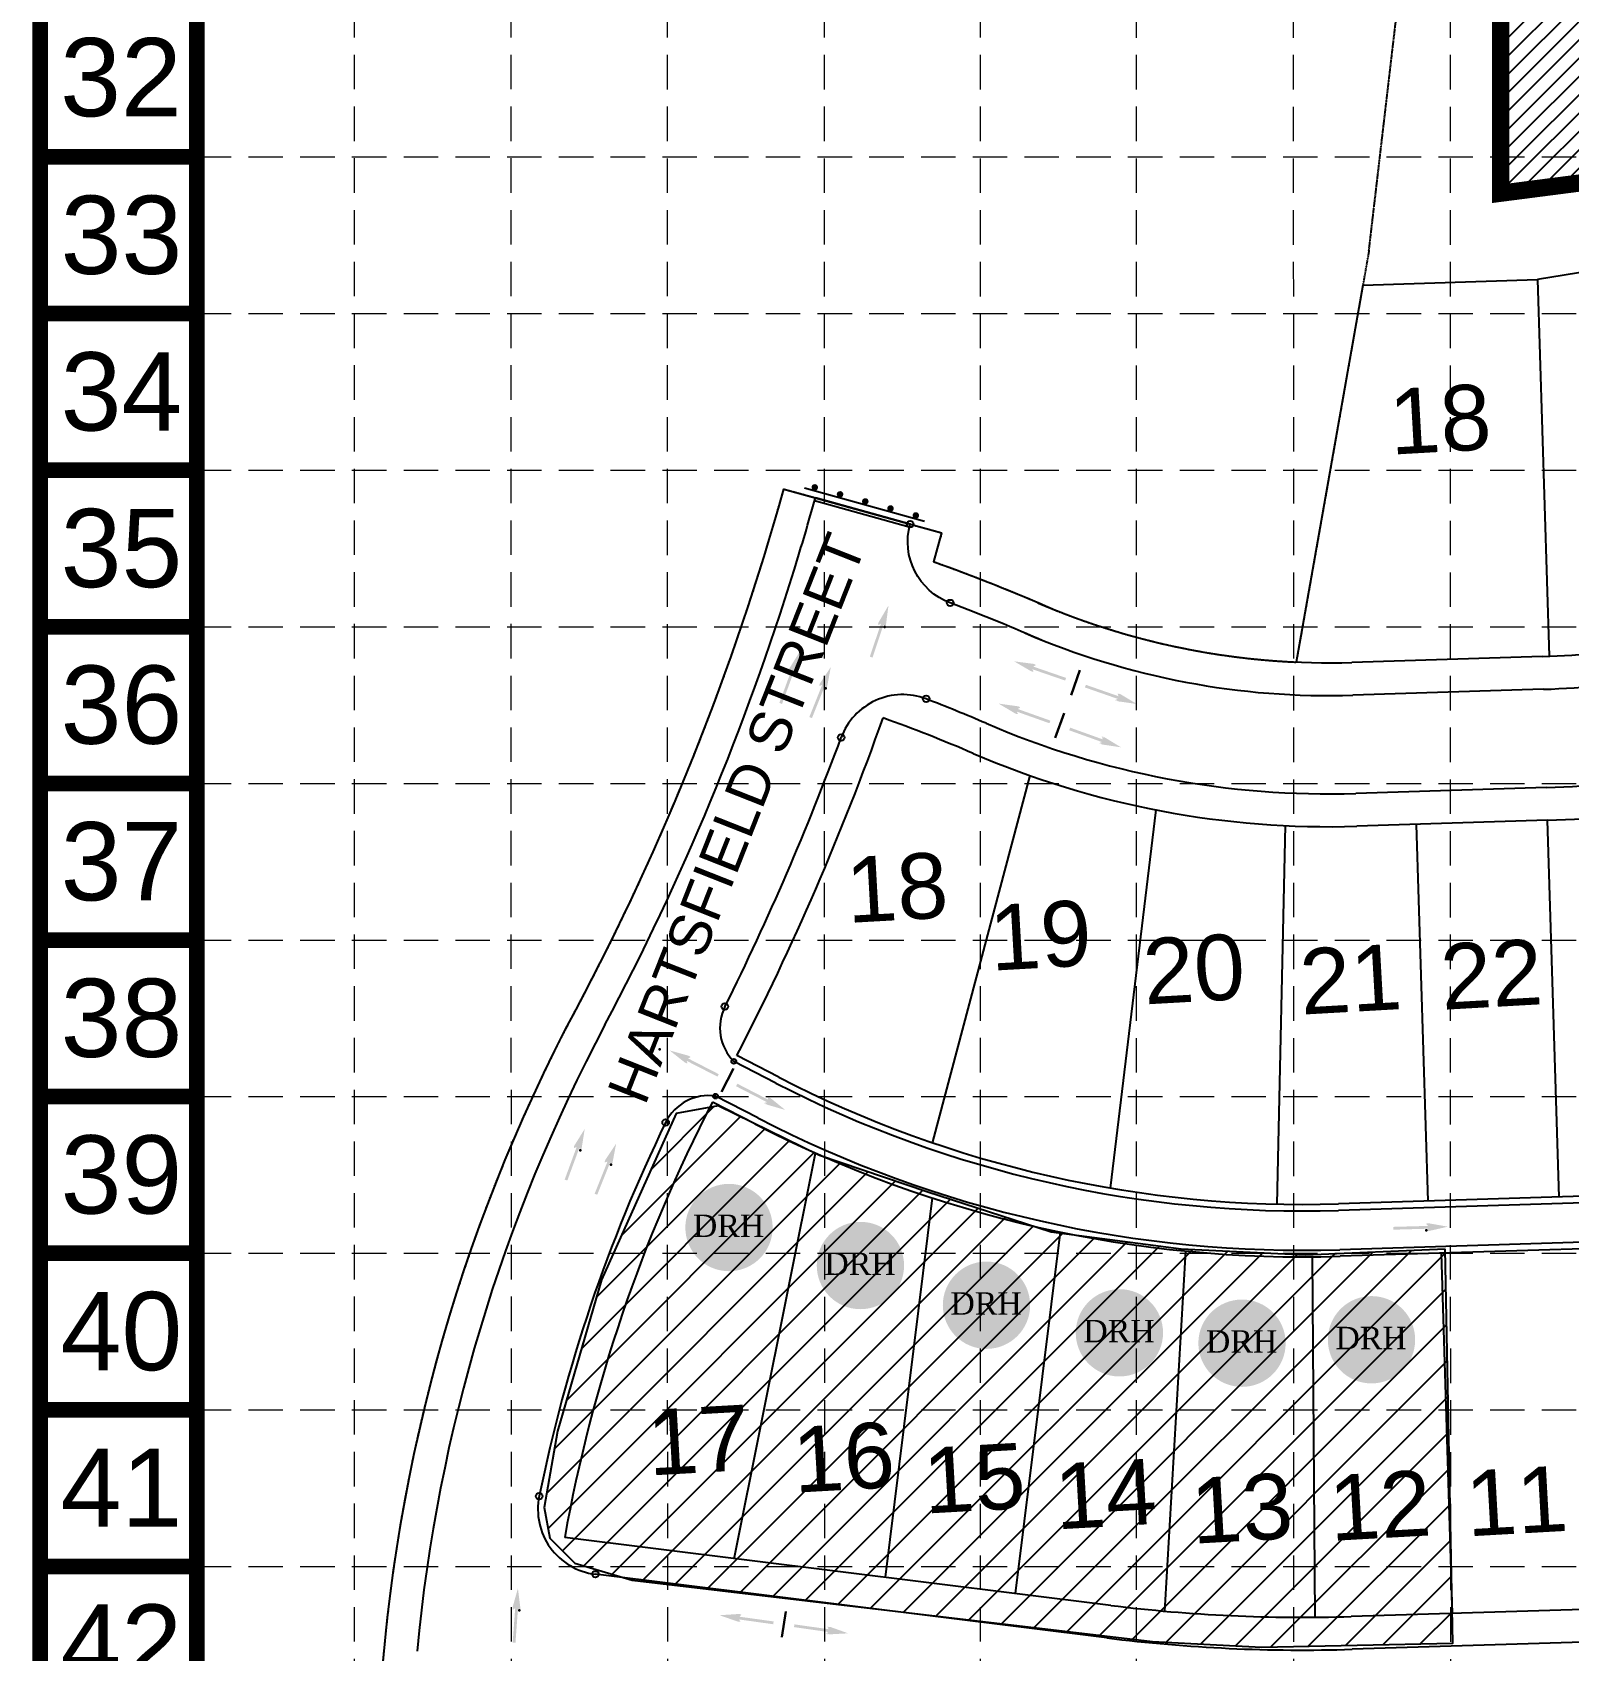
# Model space of a CAD drawing. Header units: feet. Extents: x 7707 to 9528, y 2602 to 5512.
# Drawn here: x 7707.5 to 8152.9, y 3578.9 to 4048.1 of the extents above; entities that cross this region are included whole.
import ezdxf
from ezdxf.enums import TextEntityAlignment as Align

# ---------------------------------------------------------------- set-up
doc = ezdxf.new("R2010")
doc.units = ezdxf.units.FT
doc.header["$LTSCALE"] = 0.4
doc.header["$MEASUREMENT"] = 0
doc.linetypes.add('HIDDEN', pattern=[0.375, 0.25, -0.125])
doc.linetypes.add('PHANTOM2', pattern=[1.25, 0.625, -0.125, 0.125, -0.125, 0.125, -0.125])
for name, color, linetype in [('1 LOT NUMBER', 7, 'Continuous'), ('BASE', 7, 'Continuous'), ('BNDY', 7, 'PHANTOM2'), ('ECB', 84, 'Continuous'), ('grid', 254, 'HIDDEN'), ('LEGEND', 7, 'Continuous'), ('LOT NUM', 7, 'Continuous'), ('LOTLINE', 7, 'Continuous'), ('PAVING', 7, 'Continuous'), ('ROW', 7, 'Continuous'), ('SODDED LOT', 2, 'Continuous')]:
    doc.layers.add(name, color=color, linetype=linetype)
doc.styles.add('DRHorton', font='dutcheb.ttf')
doc.styles.get("Standard").update_dxf_attribs({"font": 'ARIAL.TTF'})

# ---------------------------------------------------------------- blocks, each defined once
blk = doc.blocks.new('DRHorton')
h = blk.add_hatch(color=1)
h.paths.add_polyline_path([(78.7, 25.78, 1), (40.43, 25.78, 1)])
h.paths.add_polyline_path([(42.33, 17.91), (76.5, 17.91), (76.5, 34.87), (42.33, 34.87)], flags=24)
at = {"layer": 'BASE', "color": 176, "style": 'DRHorton'}
blk.add_text('DRH', height=9.814, dxfattribs=at).set_placement((59.39, 21.64), align=Align.CENTER)

msp = doc.modelspace()

# ---------------------------------------------------------------- hatches: boundary and pattern name
at = {"layer": 'ECB', "ltscale": 100}
h = msp.add_hatch(dxfattribs=at)
h.set_pattern_fill('ANSI31', color=5, scale=30, style=0)
h.paths.add_polyline_path([(8549.07, 4035.83), (8545.91, 4060.45), (8488.73, 4072.06), (8261.18, 4091.59), (8141.09, 4134.64), (8062.26, 4184.1), (7895.5, 4343.8), (7880.93, 4330.96), (7873.76, 4327.01), (7873.76, 4315.91), (7982.37, 4216.35), (8092.79, 4114.78), (8133.18, 4072.4), (8133.18, 4001.42), (8239.64, 4015.19), (8348.08, 4020.25), (8408.91, 4020.25), (8521.42, 3998.63), (8549.33, 3998.63), (8549.33, 4034.68)])
at = {"layer": 'PAVING'}
h = msp.add_hatch(color=256, dxfattribs=at)
edge = h.paths.add_edge_path()
edge.add_arc((7934.32, 3916.15), 0.95, 15.327, 375.327)
h = msp.add_hatch(color=256, dxfattribs=at)
edge = h.paths.add_edge_path()
edge.add_arc((7941.65, 3914.12), 0.95, 15.327, 375.327)
h = msp.add_hatch(color=256, dxfattribs=at)
edge = h.paths.add_edge_path()
edge.add_arc((7948.97, 3912.08), 0.95, 15.327, 375.327)
h = msp.add_hatch(color=256, dxfattribs=at)
edge = h.paths.add_edge_path()
edge.add_arc((7956.29, 3910.05), 0.95, 15.327, 375.327)
h = msp.add_hatch(color=256, dxfattribs=at)
edge = h.paths.add_edge_path()
edge.add_arc((7963.62, 3908.02), 0.95, 15.327, 375.327)
at = {"layer": 'PAVING', "linetype": 'Continuous', "lineweight": 30}
h = msp.add_hatch(color=256, dxfattribs=at)
edge = h.paths.add_edge_path()
edge.add_line((7952.79, 3876.3), (7953.5, 3876.61))
edge.add_line((7953.5, 3876.61), (7950.29, 3867.08))
edge.add_line((7950.29, 3867.08), (7951.07, 3866.83))
edge.add_line((7951.07, 3866.83), (7954.27, 3876.35))
edge.add_line((7954.27, 3876.35), (7954.56, 3875.72))
edge.add_line((7954.56, 3875.72), (7954.56, 3875.72))
edge.add_ellipse((7954.77, 3876.18), major_axis=(-0.17, -0.504), ratio=0.285714, start_angle=342.8173, end_angle=484.7269)
edge.add_line((7954.98, 3876.43), (7954.98, 3876.43))
edge.add_line((7954.98, 3876.43), (7955.7, 3881.94))
edge.add_line((7955.7, 3881.94), (7952.9, 3877.14))
edge.add_line((7952.9, 3877.14), (7952.9, 3877.14))
edge.add_ellipse((7952.91, 3876.8), major_axis=(-0.17, -0.504), ratio=0.285714, start_angle=234.1685, end_angle=374.4967)
edge.add_line((7952.79, 3876.3), (7952.79, 3876.3))
edge.add_line((7952.79, 3876.3), (7952.79, 3876.3))
h = msp.add_hatch(color=256, dxfattribs=at)
edge = h.paths.add_edge_path()
edge.add_line((7926.81, 3862.81), (7927.53, 3863.1))
edge.add_line((7927.53, 3863.1), (7924.06, 3853.66))
edge.add_line((7924.06, 3853.66), (7924.83, 3853.38))
edge.add_line((7924.83, 3853.38), (7928.3, 3862.82))
edge.add_line((7928.3, 3862.82), (7928.57, 3862.18))
edge.add_line((7928.57, 3862.18), (7928.57, 3862.17))
edge.add_ellipse((7928.79, 3862.64), major_axis=(-0.183, -0.499), ratio=0.285714, start_angle=342.8173, end_angle=484.7269)
edge.add_line((7929.01, 3862.88), (7929.01, 3862.88))
edge.add_line((7929.01, 3862.88), (7929.87, 3868.36))
edge.add_line((7929.87, 3868.36), (7926.94, 3863.64))
edge.add_line((7926.94, 3863.64), (7926.94, 3863.64))
edge.add_ellipse((7926.95, 3863.3), major_axis=(-0.183, -0.499), ratio=0.285714, start_angle=234.1685, end_angle=374.4967)
edge.add_line((7926.81, 3862.81), (7926.81, 3862.81))
edge.add_line((7926.81, 3862.81), (7926.81, 3862.81))
h = msp.add_hatch(color=256, dxfattribs=at)
edge = h.paths.add_edge_path()
edge.add_line((7997.74, 3862.82), (7997.41, 3863.43))
edge.add_line((7997.41, 3863.43), (8006.92, 3860.15))
edge.add_line((8006.92, 3860.15), (8007.19, 3860.92))
edge.add_line((8007.19, 3860.92), (7997.68, 3864.2))
edge.add_line((7997.68, 3864.2), (7998.36, 3864.58))
edge.add_line((7998.36, 3864.58), (7998.37, 3864.58))
edge.add_ellipse((7997.89, 3864.78), major_axis=(0.503, -0.174), ratio=0.285714, start_angle=345.5033, end_angle=485.8315)
edge.add_line((7997.64, 3865), (7997.64, 3865))
edge.add_line((7997.64, 3865), (7992.13, 3865.72))
edge.add_line((7992.13, 3865.72), (7996.92, 3862.92))
edge.add_line((7996.92, 3862.92), (7996.92, 3862.92))
edge.add_ellipse((7997.25, 3862.94), major_axis=(0.503, -0.174), ratio=0.285714, start_angle=235.2731, end_angle=377.1827)
edge.add_line((7997.74, 3862.82), (7997.74, 3862.82))
edge.add_line((7997.74, 3862.82), (7997.74, 3862.82))
edge.add_line((7997.74, 3862.82), (7997.74, 3862.82))
h = msp.add_hatch(color=256, dxfattribs=at)
edge = h.paths.add_edge_path()
edge.add_line((7935.75, 3858.63), (7936.48, 3858.89))
edge.add_line((7936.48, 3858.89), (7932.74, 3849.56))
edge.add_line((7932.74, 3849.56), (7933.5, 3849.26))
edge.add_line((7933.5, 3849.26), (7937.24, 3858.59))
edge.add_line((7937.24, 3858.59), (7937.49, 3857.94))
edge.add_line((7937.49, 3857.94), (7937.49, 3857.94))
edge.add_ellipse((7937.73, 3858.39), major_axis=(-0.198, -0.494), ratio=0.285714, start_angle=342.8173, end_angle=484.7269)
edge.add_line((7937.95, 3858.63), (7937.95, 3858.63))
edge.add_line((7937.95, 3858.63), (7938.98, 3864.08))
edge.add_line((7938.98, 3864.08), (7935.91, 3859.45))
edge.add_line((7935.91, 3859.45), (7935.91, 3859.45))
edge.add_ellipse((7935.91, 3859.12), major_axis=(-0.198, -0.494), ratio=0.285714, start_angle=234.1685, end_angle=374.4967)
edge.add_line((7935.75, 3858.63), (7935.75, 3858.63))
edge.add_line((7935.75, 3858.63), (7935.75, 3858.63))
h = msp.add_hatch(color=256, dxfattribs=at)
edge = h.paths.add_edge_path()
edge.add_line((8021.51, 3854.56), (8022.15, 3854.84))
edge.add_line((8022.15, 3854.84), (8012.66, 3858.15))
edge.add_line((8012.66, 3858.15), (8012.93, 3858.92))
edge.add_line((8012.93, 3858.92), (8022.42, 3855.61))
edge.add_line((8022.42, 3855.61), (8022.12, 3856.32))
edge.add_line((8022.12, 3856.32), (8022.12, 3856.33))
edge.add_ellipse((8022.62, 3856.19), major_axis=(-0.502, 0.175), ratio=0.285714, start_angle=-125.8315, end_angle=14.4967, ccw=False)
edge.add_line((8022.95, 3856.21), (8022.95, 3856.2))
edge.add_line((8022.95, 3856.2), (8027.72, 3853.35))
edge.add_line((8027.72, 3853.35), (8022.22, 3854.13))
edge.add_line((8022.22, 3854.13), (8022.22, 3854.13))
edge.add_ellipse((8021.98, 3854.35), major_axis=(-0.502, 0.175), ratio=0.285714, start_angle=-17.1827, end_angle=124.7269, ccw=False)
edge.add_line((8021.51, 3854.56), (8021.51, 3854.56))
edge.add_line((8021.51, 3854.56), (8021.51, 3854.56))
edge.add_line((8021.51, 3854.56), (8021.51, 3854.56))
h = msp.add_hatch(color=256, dxfattribs=at)
edge = h.paths.add_edge_path()
edge.add_line((7993.22, 3850.52), (7992.89, 3851.14))
edge.add_line((7992.89, 3851.14), (8002.37, 3847.77))
edge.add_line((8002.37, 3847.77), (8002.64, 3848.54))
edge.add_line((8002.64, 3848.54), (7993.17, 3851.91))
edge.add_line((7993.17, 3851.91), (7993.85, 3852.28))
edge.add_line((7993.85, 3852.28), (7993.86, 3852.28))
edge.add_ellipse((7993.38, 3852.49), major_axis=(0.501, -0.178), ratio=0.285714, start_angle=345.5033, end_angle=485.8315)
edge.add_line((7993.13, 3852.71), (7993.13, 3852.7))
edge.add_line((7993.13, 3852.7), (7987.63, 3853.47))
edge.add_line((7987.63, 3853.47), (7992.4, 3850.63))
edge.add_line((7992.4, 3850.63), (7992.4, 3850.63))
edge.add_ellipse((7992.73, 3850.65), major_axis=(0.501, -0.178), ratio=0.285714, start_angle=235.2731, end_angle=377.1827)
edge.add_line((7993.22, 3850.52), (7993.22, 3850.52))
edge.add_line((7993.22, 3850.52), (7993.22, 3850.52))
edge.add_line((7993.22, 3850.52), (7993.22, 3850.52))
h = msp.add_hatch(color=256, dxfattribs=at)
edge = h.paths.add_edge_path()
edge.add_line((8016.92, 3842.06), (8017.56, 3842.33))
edge.add_line((8017.56, 3842.33), (8008.1, 3845.73))
edge.add_line((8008.1, 3845.73), (8008.37, 3846.5))
edge.add_line((8008.37, 3846.5), (8017.83, 3843.1))
edge.add_line((8017.83, 3843.1), (8017.54, 3843.82))
edge.add_line((8017.54, 3843.82), (8017.54, 3843.82))
edge.add_ellipse((8018.04, 3843.68), major_axis=(-0.501, 0.18), ratio=0.285714, start_angle=-125.8315, end_angle=14.4967, ccw=False)
edge.add_line((8018.37, 3843.7), (8018.37, 3843.69))
edge.add_line((8018.37, 3843.69), (8023.11, 3840.8))
edge.add_line((8023.11, 3840.8), (8017.62, 3841.62))
edge.add_line((8017.62, 3841.62), (8017.62, 3841.63))
edge.add_ellipse((8017.38, 3841.84), major_axis=(-0.501, 0.18), ratio=0.285714, start_angle=-17.1827, end_angle=124.7269, ccw=False)
edge.add_line((8016.92, 3842.06), (8016.92, 3842.06))
edge.add_line((8016.92, 3842.06), (8016.92, 3842.06))
edge.add_line((8016.92, 3842.06), (8016.92, 3842.06))
h = msp.add_hatch(color=256, dxfattribs=at)
edge = h.paths.add_edge_path()
edge.add_line((7897.4, 3749.26), (7897.16, 3749.91))
edge.add_line((7897.16, 3749.91), (7906.11, 3745.33))
edge.add_line((7906.11, 3745.33), (7906.48, 3746.05))
edge.add_line((7906.48, 3746.05), (7897.53, 3750.64))
edge.add_line((7897.53, 3750.64), (7898.26, 3750.91))
edge.add_line((7898.26, 3750.91), (7898.26, 3750.92))
edge.add_ellipse((7897.82, 3751.18), major_axis=(0.473, -0.243), ratio=0.285714, start_angle=345.5033, end_angle=485.8315)
edge.add_line((7897.6, 3751.44), (7897.6, 3751.43))
edge.add_line((7897.6, 3751.43), (7892.24, 3752.92))
edge.add_line((7892.24, 3752.92), (7896.6, 3749.47))
edge.add_line((7896.6, 3749.47), (7896.6, 3749.48))
edge.add_ellipse((7896.93, 3749.45), major_axis=(0.473, -0.243), ratio=0.285714, start_angle=235.2731, end_angle=377.1827)
edge.add_line((7897.4, 3749.26), (7897.4, 3749.26))
edge.add_line((7897.4, 3749.26), (7897.4, 3749.26))
edge.add_line((7897.4, 3749.26), (7897.4, 3749.26))
h = msp.add_hatch(color=256, dxfattribs=at)
edge = h.paths.add_edge_path()
edge.add_line((7919.77, 3737.74), (7920.45, 3737.93))
edge.add_line((7920.45, 3737.93), (7911.51, 3742.54))
edge.add_line((7911.51, 3742.54), (7911.89, 3743.27))
edge.add_line((7911.89, 3743.27), (7920.82, 3738.66))
edge.add_line((7920.82, 3738.66), (7920.62, 3739.41))
edge.add_line((7920.62, 3739.41), (7920.62, 3739.41))
edge.add_ellipse((7921.1, 3739.21), major_axis=(-0.473, 0.244), ratio=0.285714, start_angle=-125.8315, end_angle=14.4967, ccw=False)
edge.add_line((7921.43, 3739.17), (7921.43, 3739.17))
edge.add_line((7921.43, 3739.17), (7925.75, 3735.68))
edge.add_line((7925.75, 3735.68), (7920.41, 3737.22))
edge.add_line((7920.41, 3737.22), (7920.41, 3737.22))
edge.add_ellipse((7920.2, 3737.47), major_axis=(-0.473, 0.244), ratio=0.285714, start_angle=-17.1827, end_angle=124.7269, ccw=False)
edge.add_line((7919.77, 3737.74), (7919.77, 3737.74))
edge.add_line((7919.77, 3737.74), (7919.77, 3737.74))
edge.add_line((7919.77, 3737.74), (7919.77, 3737.74))
h = msp.add_hatch(color=256, dxfattribs=at)
edge = h.paths.add_edge_path()
edge.add_line((7864.56, 3724.63), (7865.28, 3724.92))
edge.add_line((7865.28, 3724.92), (7861.81, 3715.49))
edge.add_line((7861.81, 3715.49), (7862.58, 3715.21))
edge.add_line((7862.58, 3715.21), (7866.05, 3724.64))
edge.add_line((7866.05, 3724.64), (7866.32, 3724))
edge.add_line((7866.32, 3724), (7866.32, 3724))
edge.add_ellipse((7866.54, 3724.46), major_axis=(-0.183, -0.499), ratio=0.285714, start_angle=342.8173, end_angle=484.7269)
edge.add_line((7866.76, 3724.7), (7866.76, 3724.7))
edge.add_line((7866.76, 3724.7), (7867.62, 3730.18))
edge.add_line((7867.62, 3730.18), (7864.69, 3725.46))
edge.add_line((7864.69, 3725.46), (7864.69, 3725.46))
edge.add_ellipse((7864.7, 3725.13), major_axis=(-0.183, -0.499), ratio=0.285714, start_angle=234.1685, end_angle=374.4967)
edge.add_line((7864.56, 3724.63), (7864.56, 3724.63))
edge.add_line((7864.56, 3724.63), (7864.56, 3724.63))
h = msp.add_hatch(color=256, dxfattribs=at)
edge = h.paths.add_edge_path()
edge.add_line((7873.51, 3720.45), (7874.24, 3720.72))
edge.add_line((7874.24, 3720.72), (7870.49, 3711.39))
edge.add_line((7870.49, 3711.39), (7871.25, 3711.09))
edge.add_line((7871.25, 3711.09), (7874.99, 3720.42))
edge.add_line((7874.99, 3720.42), (7875.24, 3719.77))
edge.add_line((7875.24, 3719.77), (7875.25, 3719.76))
edge.add_ellipse((7875.48, 3720.22), major_axis=(-0.198, -0.494), ratio=0.285714, start_angle=342.8173, end_angle=484.7269)
edge.add_line((7875.71, 3720.45), (7875.7, 3720.45))
edge.add_line((7875.7, 3720.45), (7876.73, 3725.91))
edge.add_line((7876.73, 3725.91), (7873.66, 3721.28))
edge.add_line((7873.66, 3721.28), (7873.66, 3721.28))
edge.add_ellipse((7873.66, 3720.94), major_axis=(-0.198, -0.494), ratio=0.285714, start_angle=234.1685, end_angle=374.4967)
edge.add_line((7873.51, 3720.45), (7873.51, 3720.45))
edge.add_line((7873.51, 3720.45), (7873.51, 3720.45))
h = msp.add_hatch(color=256, dxfattribs=at)
edge = h.paths.add_edge_path()
edge.add_line((8111.61, 3702.62), (8112.15, 3702.05))
edge.add_line((8112.15, 3702.05), (8102.1, 3701.78))
edge.add_line((8102.1, 3701.78), (8102.12, 3700.96))
edge.add_line((8102.12, 3700.96), (8112.17, 3701.24))
edge.add_line((8112.17, 3701.24), (8111.67, 3700.75))
edge.add_line((8111.67, 3700.75), (8111.67, 3700.75))
edge.add_ellipse((8112.18, 3700.72), major_axis=(-0.532, -0.014), ratio=0.285714, start_angle=342.8173, end_angle=484.7269)
edge.add_line((8112.49, 3700.6), (8112.49, 3700.6))
edge.add_line((8112.49, 3700.6), (8117.9, 3701.83))
edge.add_line((8117.9, 3701.83), (8112.43, 3702.8))
edge.add_line((8112.43, 3702.8), (8112.43, 3702.8))
edge.add_ellipse((8112.13, 3702.67), major_axis=(-0.532, -0.014), ratio=0.285714, start_angle=234.1685, end_angle=374.4967)
edge.add_line((8111.61, 3702.62), (8111.61, 3702.62))
edge.add_line((8111.61, 3702.62), (8111.61, 3702.62))
h = msp.add_hatch(color=256, dxfattribs=at)
edge = h.paths.add_edge_path()
edge.add_line((7846.84, 3590.79), (7847.46, 3591.27))
edge.add_line((7847.46, 3591.27), (7846.73, 3581.24))
edge.add_line((7846.73, 3581.24), (7847.54, 3581.18))
edge.add_line((7847.54, 3581.18), (7848.27, 3591.21))
edge.add_line((7848.27, 3591.21), (7848.71, 3590.66))
edge.add_line((7848.71, 3590.66), (7848.71, 3590.66))
edge.add_ellipse((7848.79, 3591.17), major_axis=(-0.039, -0.531), ratio=0.285714, start_angle=342.8173, end_angle=484.7269)
edge.add_line((7848.94, 3591.46), (7848.94, 3591.46))
edge.add_line((7848.94, 3591.46), (7848.25, 3596.97))
edge.add_line((7848.25, 3596.97), (7846.74, 3591.62))
edge.add_line((7846.74, 3591.62), (7846.74, 3591.62))
edge.add_ellipse((7846.84, 3591.3), major_axis=(-0.039, -0.531), ratio=0.285714, start_angle=234.1685, end_angle=374.4967)
edge.add_line((7846.84, 3590.79), (7846.84, 3590.79))
edge.add_line((7846.84, 3590.79), (7846.84, 3590.79))
h = msp.add_hatch(color=256, dxfattribs=at)
edge = h.paths.add_edge_path()
edge.add_line((7912.76, 3587.42), (7912.32, 3587.97))
edge.add_line((7912.32, 3587.97), (7922.28, 3586.58))
edge.add_line((7922.28, 3586.58), (7922.4, 3587.39))
edge.add_line((7922.4, 3587.39), (7912.44, 3588.77))
edge.add_line((7912.44, 3588.77), (7913.03, 3589.27))
edge.add_line((7913.03, 3589.27), (7913.03, 3589.28))
edge.add_ellipse((7912.53, 3589.38), major_axis=(0.527, -0.073), ratio=0.285714, start_angle=345.5033, end_angle=485.8315)
edge.add_line((7912.24, 3589.55), (7912.24, 3589.55))
edge.add_line((7912.24, 3589.55), (7906.69, 3589.19))
edge.add_line((7906.69, 3589.19), (7911.94, 3587.37))
edge.add_line((7911.94, 3587.37), (7911.94, 3587.37))
edge.add_ellipse((7912.26, 3587.45), major_axis=(0.527, -0.073), ratio=0.285714, start_angle=235.2731, end_angle=377.1827)
edge.add_line((7912.77, 3587.42), (7912.76, 3587.42))
edge.add_line((7912.76, 3587.42), (7912.76, 3587.42))
edge.add_line((7912.76, 3587.42), (7912.76, 3587.42))
h = msp.add_hatch(color=256, dxfattribs=at)
edge = h.paths.add_edge_path()
edge.add_line((7937.68, 3583.93), (7938.26, 3584.33))
edge.add_line((7938.26, 3584.33), (7928.3, 3585.74))
edge.add_line((7928.3, 3585.74), (7928.42, 3586.55))
edge.add_line((7928.42, 3586.55), (7938.37, 3585.13))
edge.add_line((7938.37, 3585.13), (7937.94, 3585.78))
edge.add_line((7937.94, 3585.78), (7937.93, 3585.78))
edge.add_ellipse((7938.45, 3585.75), major_axis=(-0.527, 0.075), ratio=0.285714, start_angle=-125.8315, end_angle=14.4967, ccw=False)
edge.add_line((7938.78, 3585.82), (7938.77, 3585.82))
edge.add_line((7938.77, 3585.82), (7944.01, 3583.95))
edge.add_line((7944.01, 3583.95), (7938.46, 3583.64))
edge.add_line((7938.46, 3583.64), (7938.46, 3583.64))
edge.add_ellipse((7938.18, 3583.81), major_axis=(-0.527, 0.075), ratio=0.285714, start_angle=-17.1827, end_angle=124.7269, ccw=False)
edge.add_line((7937.68, 3583.93), (7937.68, 3583.93))
edge.add_line((7937.68, 3583.93), (7937.68, 3583.93))
edge.add_line((7937.68, 3583.93), (7937.68, 3583.93))
at = {"layer": 'SODDED LOT'}
h = msp.add_hatch(dxfattribs=at)
h.set_pattern_fill('ANSI31', color=256, scale=60, style=0)
edge = h.paths.add_edge_path()
edge.add_line((8511.59, 3563.26), (8499.51, 3556.67))
edge.add_line((8499.51, 3556.67), (8500.06, 3482.04))
edge.add_arc((8452.01, 3481.69), 48.05, -77.1096, 0.4214, ccw=False)
edge.add_line((8462.73, 3434.85), (8543.98, 3437.04))
edge.add_line((8543.98, 3437.04), (8557.16, 3438.14))
edge.add_line((8557.16, 3438.14), (8553.86, 3544.05))
edge.add_line((8553.86, 3544.05), (8547.27, 3558.87))
edge.add_line((8547.27, 3558.87), (8536.84, 3563.81))
edge.add_line((8536.84, 3563.81), (8511.59, 3563.26))
h.paths.add_polyline_path([(8440.77, 3561.61), (8445.71, 3447.47), (8457.24, 3448.56), (8471.51, 3456.25), (8486.34, 3474.36), (8486.89, 3510.58), (8486.34, 3554.48), (8479.75, 3561.61), (8462.18, 3561.61)])
h.paths.add_polyline_path([(8365.56, 3558.87), (8369.95, 3445.27), (8407.28, 3448.56), (8403.44, 3558.32)])
h.paths.add_polyline_path([(8253.02, 3554.48), (8255.22, 3440.33), (8330.43, 3443.63), (8326.03, 3557.77)])
h.paths.add_polyline_path([(8137.19, 3551.18), (8212.4, 3553.93), (8214.04, 3439.24), (8141.58, 3437.04)])
h.paths.add_polyline_path([(7991.16, 3556.67), (7980.18, 3545.15), (7980.18, 3467.22), (7992.26, 3447.47), (8007.63, 3435.39), (8035.08, 3433.2), (8102.6, 3435.39), (8100.4, 3549.54), (8057.04, 3548.44), (8021.9, 3551.73)])
h.paths.add_polyline_path([(8117.09, 3695.27), (8076.6, 3693.6), (8040.54, 3695.27), (8002.82, 3700.26), (7966.77, 3711.9), (7935.71, 3722.44), (7906.31, 3736.85), (7894.1, 3734.63), (7872.47, 3686.4), (7859.71, 3642.59), (7855.83, 3620.41), (7857.5, 3611.54), (7864.71, 3604.33), (7881.35, 3599.34), (8032.22, 3581.6), (8063.84, 3579.94), (8119.31, 3581.05)])
h.paths.add_polyline_path([(8381.66, 3717.54), (8306.56, 3714.74), (8284.7, 3712.5), (8262.85, 3704.66), (8238.19, 3697.37), (8231.46, 3698.49), (8233.7, 3584.21), (8385.58, 3589.25)])
h.paths.add_polyline_path([(8457.88, 3706.9), (8497.11, 3708.02), (8499.35, 3592.05), (8461.24, 3591.49)])
edge = h.paths.add_edge_path()
edge.add_line((8822.81, 3572.72), (8675.01, 3568.19))
edge.add_line((8675.01, 3568.19), (8664.25, 3560.26))
edge.add_line((8664.25, 3560.26), (8666.52, 3490.07))
edge.add_arc((8704.24, 3491.29), 37.74, 181.8483, 288.7143)
edge.add_line((8716.35, 3455.54), (8824.5, 3459.51))
edge.add_line((8824.5, 3459.51), (8822.81, 3572.72))
h.paths.add_polyline_path([(8643.77, 3712.11), (8757.98, 3715.37), (8760.43, 3601.2), (8647.85, 3597.94)])
h.paths.add_polyline_path([(8911.36, 3721.08), (9023.13, 3721.9), (9030.47, 3610.99), (8913.81, 3605.28)])
h.paths.add_polyline_path([(9045.16, 3997.54), (9096.55, 4005.7), (9109.61, 3897.23), (9058.21, 3886.63)])
h.paths.add_polyline_path([(8295.91, 4788.16), (8286.08, 4739.04), (8183.18, 4747.71), (8181.45, 4785.85), (8182.6, 4797.41)])
h.paths.add_polyline_path([(8909.11, 4064.13), (8916.7, 4182.07), (8813.32, 4189.08), (8805.14, 4072.31)])
h.paths.add_polyline_path([(9113.56, 4311.82), (9150.81, 4309.33), (9141.71, 4195.14), (9104.87, 4197.63)])
h.paths.add_polyline_path([(8960.42, 4322.57), (8998.91, 4320.09), (8991.46, 4205.9), (8953.39, 4208.38)])
h.paths.add_polyline_path([(8779.95, 4454.8), (8856.88, 4449.17), (8848.43, 4343.2), (8772.91, 4348.83)])
h.paths.add_polyline_path([(9083.68, 4442.56), (9121.9, 4439.9), (9114.26, 4324.61), (9075.37, 4327.27)])
h.paths.add_polyline_path([(8960.02, 4655.59), (8846.29, 4664.29), (8837.86, 4560.36), (8952.61, 4551.33)])
h.paths.add_polyline_path([(9105.68, 4641.39), (8991.09, 4670.52), (8985.16, 4604.85), (9099.26, 4594.97), (9101.73, 4630.52)])
h.paths.add_polyline_path([(8767.15, 4885.33), (8781.98, 4913.5), (8800.52, 4929.07), (8818.32, 4957.24), (8906.58, 4904.6), (8885.07, 4872.72), (8868.02, 4837.88), (8856.89, 4805.26), (8750.09, 4844.55)])
h.paths.add_polyline_path([(8093.95, 4378.38), (8129.7, 4350.01), (8197.52, 4443.59), (8171.35, 4466.43)])
h.paths.add_polyline_path([(7911.82, 4363.19), (8000.02, 4434.8), (8034.36, 4395.45), (8071.65, 4360.24), (7994.4, 4270.58), (7947.34, 4315.85)])
h.paths.add_polyline_path([(8029, 4444.44), (8118.82, 4516.82), (8094.45, 4553.71), (8081.91, 4555.8), (7999.75, 4508.47), (7996.97, 4490.37)])
h.paths.add_polyline_path([(8300.44, 4842.92), (8186.6, 4850.53), (8182.79, 4798.3), (8296.98, 4791.03)])
h.paths.add_polyline_path([(8201.65, 5015.05), (8316.59, 4996.9), (8302.44, 4895.45), (8190.1, 4904.95)])
h.paths.add_polyline_path([(8154.45, 4824.02), (8038.86, 4829.3), (8039.13, 4768.47), (8151.95, 4772.91)])
h.paths.add_polyline_path([(8162.03, 4929.26), (8048.42, 4937.79), (8043.03, 4884.82), (8157.54, 4875.84)])
h.paths.add_polyline_path([(8196.8, 5133.79), (8086.06, 5164.33), (8073.34, 5109.3), (8184.71, 5083.22)])

# ---------------------------------------------------------------- linework, layer by layer
at = {"layer": 'BASE', "const_width": 4.54}
for points in [[(9525.7, 2604.55), (9525.7, 5510.1), (7709.73, 5510.1), (7709.73, 2604.55)], [(9480.3, 2649.95), (9480.3, 5464.7), (7755.13, 5464.7), (7755.13, 2649.95)]]:
    msp.add_lwpolyline(points, close=True, dxfattribs=at)
for points in [[(7755.13, 4011.93), (7709.73, 4011.93)], [(7755.13, 3966.53), (7709.73, 3966.53)], [(7755.13, 3921.13), (7709.73, 3921.13)], [(7755.13, 3875.73), (7709.73, 3875.73)], [(7755.13, 3830.33), (7709.73, 3830.33)], [(7755.13, 3784.93), (7709.73, 3784.93)], [(7755.13, 3739.53), (7709.73, 3739.53)], [(7755.13, 3694.13), (7709.73, 3694.13)], [(7755.13, 3648.73), (7709.73, 3648.73)], [(7755.13, 3603.33), (7709.73, 3603.33)]]:
    msp.add_lwpolyline(points, dxfattribs=at)
at = {"layer": 'BNDY'}
for q in [(8106.48, 4082.64), (8073.92, 3865.5)]:
    msp.add_line((8095.01, 3984.77), q, dxfattribs=at)
at = {"layer": 'BNDY', "flags": 128}
msp.add_lwpolyline([(7967.69, 3550.7), (7855.96, 3564.6, 0.036225), (7856, 3552.23), (7807.8, 3554.29, -0.111998), (7865.1, 3764.77, 0.054565), (7925.34, 3915.68), (7971.11, 3902.98), (7968.72, 3894.54)], format="xyb", dxfattribs=at)
at = {"layer": 'BNDY'}
for centre, radius, start, end in [((7801.99, 3424.48), 498.75, 66.0078, 70.4704), ((8083.43, 4079.04), 213.75, 246.7339, 267.4504)]:
    msp.add_arc(centre, radius, start, end, dxfattribs=at)
at = {"layer": 'ECB', "color": 5, "const_width": 5}
msp.add_lwpolyline([(8549.07, 4035.83), (8545.91, 4060.45), (8488.73, 4072.06), (8261.18, 4091.59), (8141.09, 4134.64), (8062.26, 4184.1), (7895.5, 4343.8), (7880.93, 4330.96), (7873.76, 4327.01), (7873.76, 4315.91), (7982.37, 4216.35), (8092.79, 4114.78), (8133.18, 4072.4), (8133.18, 4001.42), (8239.64, 4015.19), (8348.08, 4020.25), (8408.91, 4020.25), (8521.42, 3998.63), (8549.33, 3998.63), (8549.33, 4034.68)], close=True, dxfattribs=at)
at = {"layer": 'grid', "color": 252, "linetype": 'HIDDEN', "lineweight": 0, "ltscale": 100}
for p, q in [((7800.95, 2831.55), (7800.7, 5463)), ((7846.54, 2831.55), (7845.97, 5462.98)), ((7891.8, 2831.54), (7891.38, 5462.86)), ((7937.44, 2831.53), (7936.72, 5462.79)), ((7982.43, 2831.53), (7982.24, 5463.14)), ((8027.55, 2831.52), (8027.69, 5463.05)), ((8073.29, 2831.51), (8073.04, 5462.89)), ((8118.85, 2831.5), (8118.39, 5462.93)), ((7755.13, 4011.93), (9480.3, 4011.93)), ((7755.13, 3966.53), (9480.3, 3966.53)), ((7755.13, 3921.13), (9480.3, 3921.13)), ((7755.13, 3875.73), (9480.3, 3875.73)), ((7755.13, 3830.33), (9480.3, 3830.33)), ((7755.13, 3784.93), (9480.3, 3784.93)), ((7755.13, 3739.53), (9480.3, 3739.53)), ((7755.13, 3694.13), (9480.3, 3694.13)), ((7755.13, 3648.73), (9480.3, 3648.73)), ((7755.13, 3603.33), (9480.3, 3603.33))]:
    msp.add_line(p, q, dxfattribs=at)
at = {"layer": 'LOTLINE'}
for p, q in [((8195.86, 3984.96), (8143.85, 3976.37)), ((8093.24, 3974.8), (8143.85, 3976.37)), ((8143.85, 3976.37), (8147.24, 3867.18)), ((7996.64, 3832.62), (7968.44, 3726.43)), ((8033.17, 3822.67), (8019.96, 3713.03)), ((8150.19, 3710.43), (8146.8, 3819.63)), ((8068.35, 3708.37), (8070.84, 3818.09)), ((8112.21, 3709.25), (8108.82, 3818.45)), ((7910.95, 3605.54), (7934.56, 3723.18)), ((7968.37, 3710.17), (7954.69, 3600.18)), ((8005.44, 3700.31), (7992.4, 3595.49)), ((8041.78, 3694.76), (8035.75, 3590.37)), ((8078.5, 3693.1), (8079.29, 3588.6)), ((8119.28, 3589.72), (8116.04, 3694.17))]:
    msp.add_line(p, q, dxfattribs=at)
at = {"layer": 'LOTLINE', "flags": 128}
msp.add_lwpolyline([(8093.24, 3974.79), (8073.92, 3865.5)], dxfattribs=at)
at = {"layer": 'PAVING'}
for p, q in [((7931.33, 3915.99), (7966.11, 3906.34)), ((7961.96, 3905.52), (7934.5, 3913.14)), ((7961.73, 3904.6), (7934.24, 3912.23)), ((8145.62, 3857.61), (8090.36, 3855.9)), ((8146.51, 3829.13), (8091.24, 3827.41)), ((7923.04, 3743.47), (7910.86, 3749.75)), ((7917.81, 3733.34), (7905.55, 3739.66)), ((8226.34, 3710.9), (8086.22, 3706.55)), ((8226.69, 3699.5), (8086.57, 3695.15)), ((8018.97, 3582.61), (7870.71, 3601.06)), ((8533.07, 3593.07), (8090.17, 3579.31))]:
    msp.add_line(p, q, dxfattribs=at)
at = {"layer": 'PAVING', "linetype": 'Continuous', "lineweight": 30}
for p, q in [((8011.19, 3863.12), (8008.66, 3855.95)), ((8006.66, 3850.7), (8004.07, 3843.56)), ((7910.75, 3747.67), (7907.24, 3740.93)), ((7925.9, 3590.32), (7924.8, 3582.8))]:
    msp.add_line(p, q, dxfattribs=at)
at = {"layer": 'PAVING'}
for centre, radius in [((7961.96, 3905.52), 0.95), ((7973.6, 3882.64), 0.95), ((7966.6, 3854.82), 0.95), ((7941.99, 3843.65), 0.95), ((7908.27, 3765.63), 0.95), ((7910.86, 3749.75), 0.713), ((7905.55, 3739.66), 0.713), ((7891.09, 3732.06), 0.95), ((7854.43, 3623.69), 0.95), ((7870.71, 3601.06), 0.95)]:
    msp.add_circle(centre, radius, dxfattribs=at)
for centre, radius, start, end in [((7205.86, 4115.43), 756.2, 342.82521, 344.48402), ((7205.86, 4115.43), 756.2, 331.99107, 342.82521), ((7801.99, 3424.48), 489.25, 66.0078, 69.4658), ((8083.43, 4079.04), 223.25, 246.7339, 271.7793), ((8138.69, 4080.76), 223.25, 271.7793, 289.9741), ((7959.81, 3837.07), 19, 69.0674, 159.7361), ((7801.99, 3424.48), 460.75, 66.7339, 69.0674), ((8083.43, 4079.04), 251.75, 246.7339, 271.7793), ((7205.86, 4115.43), 784.7, 333.52654, 339.73607), ((8138.69, 4080.76), 251.75, 271.7793, 289.9741), ((7920.6, 3759.49), 13.78, 153.5265, 224.986), ((8300.4, 3533.23), 483.55, 151.9911, 174.5961), ((7903.48, 3726.04), 13.78, 81.3525, 154.0915), ((8075.86, 4039.84), 333.45, 242.7214, 271.7793), ((8300.4, 3533.23), 455.05, 154.0915, 168.5342), ((8075.86, 4039.84), 344.85, 242.7214, 271.7793), ((7873.05, 3619.91), 19, 168.5342, 262.9074), ((8075.86, 4039.84), 460.75, 262.9074, 271.7793)]:
    msp.add_arc(centre, radius, start, end, dxfattribs=at)
at = {"layer": 'PAVING', "extrusion": (0, 0, -1)}
msp.add_arc((-7980.27, 3900.44), 19, 290.5342, 15.516, dxfattribs=at)
at = {"layer": 'PAVING', "linetype": 'Continuous', "lineweight": 30}
for p in [(7954.56, 3875.72), (7928.57, 3862.18), (7937.49, 3857.94), (7889.33, 3753.28), (7866.32, 3724), (7875.24, 3719.77), (8111.67, 3700.75), (7848.71, 3590.66)]:
    msp.add_point(p, dxfattribs=at)
at = {"layer": 'ROW'}
for p, q in [((8145.33, 3867.11), (8090.07, 3865.39)), ((8146.8, 3819.63), (8091.54, 3817.91)), ((7923.91, 3745.16), (7911.73, 3751.44)), ((7916.94, 3731.65), (7904.68, 3737.97)), ((8226.28, 3712.8), (8086.16, 3708.44)), ((8226.75, 3697.61), (8086.63, 3693.25)), ((8020.15, 3592.04), (7861.82, 3611.74)), ((8541.8, 3602.84), (8089.87, 3588.8))]:
    msp.add_line(p, q, dxfattribs=at)
at = {"layer": 'ROW', "flags": 128}
msp.add_lwpolyline([(7967.69, 3550.7), (7855.96, 3564.6, 0.036225), (7856, 3552.23), (7807.8, 3554.29, -0.111998), (7865.1, 3764.77, 0.054565), (7925.34, 3915.68), (7971.11, 3902.98), (7968.72, 3894.54)], format="xyb", dxfattribs=at)
at = {"layer": 'ROW'}
for centre, radius, start, end in [((7801.99, 3424.48), 498.75, 66.0078, 70.4704), ((8083.43, 4079.04), 213.75, 246.7339, 271.7793), ((8138.69, 4080.76), 213.75, 271.7793, 289.9741), ((7205.86, 4115.43), 794.2, 332.72138, 340.42206), ((7801.99, 3424.48), 451.25, 66.7339, 70.2949), ((8083.43, 4079.04), 261.25, 246.7339, 271.7793), ((8138.69, 4080.76), 261.25, 271.7793, 289.9741), ((8075.86, 4039.84), 331.55, 242.7214, 271.7793), ((8300.4, 3533.23), 445.55, 152.644, 169.8518), ((8075.86, 4039.84), 346.75, 242.7214, 271.7793), ((8075.86, 4039.84), 451.25, 262.9074, 271.7793)]:
    msp.add_arc(centre, radius, start, end, dxfattribs=at)
at = {"layer": 'SODDED LOT'}
msp.add_lwpolyline([(8117.09, 3695.27), (8076.6, 3693.6), (8040.54, 3695.27), (8002.82, 3700.26), (7966.77, 3711.9), (7935.71, 3722.44), (7906.31, 3736.85), (7894.1, 3734.63), (7872.47, 3686.4), (7859.71, 3642.59), (7855.83, 3620.41), (7857.5, 3611.54), (7864.71, 3604.33), (7881.35, 3599.34), (8032.22, 3581.6), (8063.84, 3579.94), (8119.31, 3581.05)], close=True, dxfattribs=at)

# ---------------------------------------------------------------- block references
at = {"layer": 'LEGEND', "xscale": 0.6614999999960673, "yscale": 0.6614999999962947, "zscale": 0.6614999999961506}
for p in [(7870.05, 3684.53), (7908.16, 3673.52), (7944.71, 3662.01), (7983.25, 3654.01), (8018.8, 3651), (8056.35, 3652)]:
    msp.add_blockref('DRHorton', p, dxfattribs=at)

# ---------------------------------------------------------------- texts
at = {"layer": '1 LOT NUMBER'}
for s, p in [('18', (8100.89, 3935.11)), ('18', (7943.4, 3799.36)), ('19', (7985.01, 3785.51)), ('20', (8029.5, 3775.74)), ('21', (8074.94, 3772.78)), ('22', (8115.79, 3774.18)), ('17', (7885.81, 3639.17)), ('16', (7927.95, 3634.19)), ('15', (7965.8, 3628.13)), ('14', (8003.88, 3623.55)), ('12', (8083.47, 3620.21)), ('11', (8123.09, 3621.52)), ('13', (8043.41, 3619.39))]:
    msp.add_text(s, height=19, rotation=3.22, dxfattribs=at).set_placement(p, align=Align.MIDDLE_LEFT)
at = {"layer": 'BASE'}
for s, p in [('32', (7733.16, 4035.07)), ('33', (7733.3, 3989.37)), ('34', (7733.3, 3943.97)), ('35', (7733.3, 3898.57)), ('36', (7733.3, 3853.17)), ('37', (7733.3, 3807.77)), ('38', (7733.3, 3762.37)), ('39', (7733.3, 3716.97)), ('40', (7733.3, 3671.57)), ('41', (7733.3, 3626.17)), ('42', (7733.25, 3580.97))]:
    msp.add_text(s, height=22.7, dxfattribs=at).set_placement(p, align=Align.MIDDLE_CENTER)
at = {"layer": 'LOT NUM', "color": 7}
msp.add_text('HARTSFIELD STREET', height=12, rotation=68.4623, dxfattribs=at).set_placement((7879.51, 3738.82), align=Align.MIDDLE_LEFT)

doc.saveas('drawing.dxf')
